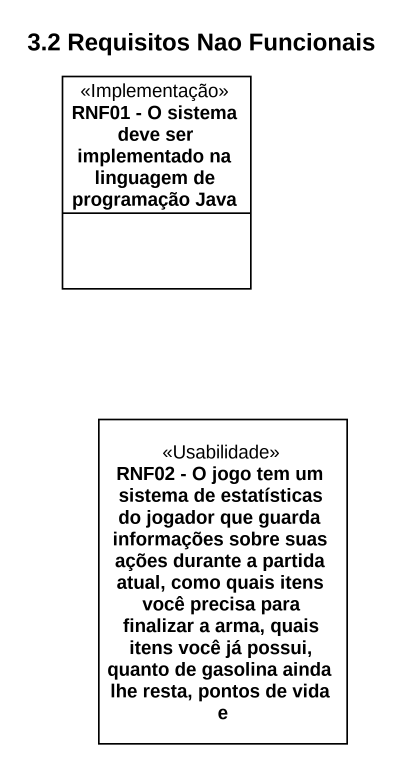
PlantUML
@startuml
title 3.2 Requisitos Nao Funcionais
hide circle
hide empty members
class "RNF01 - O sistema deve ser implementado na linguagem de programação Java" as RNF01_O_sistema_deve_ser <<Implementação>>
class "RNF02 - O jogo tem um sistema de estatísticas do jogador que guarda informações sobre suas ações durante a partida atual, como quais itens você precisa para finalizar a arma, quais itens você já possui, quanto de gasolina ainda lhe resta, pontos de vida e" as RNF02_O_jogo_tem_um_sistema <<Usabilidade>>
@enduml
